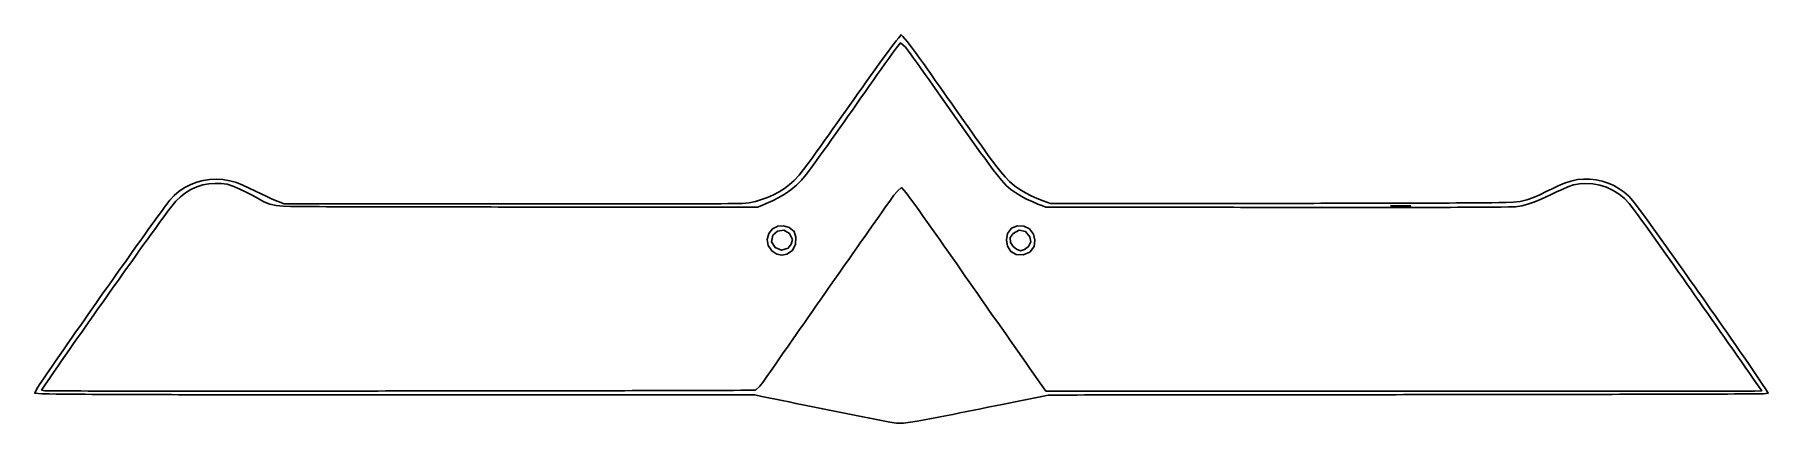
# Model space of a CAD drawing. Extents: x 31 to 1818, y 18 to 419.
import ezdxf

# ---------------------------------------------------------------- set-up
doc = ezdxf.new("R2010")
doc.units = 0
doc.layers.get('0').update_dxf_attribs({"linetype": 'CONTINUOUS'})

msp = doc.modelspace()

# ---------------------------------------------------------------- linework, layer by layer
at = {"color": 7}
for points in [[(919.30215, 18.548558), (912.3549, 19.72629), (905.424975, 21.00948), (898.5021, 22.327852), (891.5838, 23.66652), (884.667675, 25.019468), (877.75365, 26.383298), (870.8415, 27.75594), (863.930925, 29.136143), (857.022, 30.522915), (850.11405, 31.915732), (843.206625, 33.314227), (836.3004, 34.717875), (829.396425, 36.12621), (822.49245, 37.539532), (815.46675, 38.980245), (808.439925, 40.421175), (801.41385, 41.861955), (794.38695, 43.302907), (787.36035, 44.743807), (780.334275, 46.184587), (773.30775, 47.625457), (765.877125, 47.626957), (758.4468, 47.628457), (751.01655, 47.629957), (743.585895, 47.631457), (736.155825, 47.632957), (728.725927, 47.634457), (721.295197, 47.635957), (713.865067, 47.637457), (706.434773, 47.638957), (699.004657, 47.640457), (691.57398, 47.641957), (684.143235, 47.643457), (676.712985, 47.644957), (669.283057, 47.646457), (661.852522, 47.647957), (654.421605, 47.649457), (646.991168, 47.650957), (639.561023, 47.652457), (632.13048, 47.653957), (624.699848, 47.655457), (617.268773, 47.656957), (609.838687, 47.658457), (602.408378, 47.659957), (594.977603, 47.661457), (587.547645, 47.662957), (580.11672, 47.664457), (572.68629, 47.665957), (565.255395, 47.667457), (557.82546, 47.668957), (550.394572, 47.670457), (542.964427, 47.671957), (535.533742, 47.673457), (528.102952, 47.674957), (520.672545, 47.676457), (513.241567, 47.677957), (505.811422, 47.679457), (498.3804, 47.680957), (490.950382, 47.682457), (483.51963, 47.683957), (476.08884, 47.685457), (468.658755, 47.686957), (461.228902, 47.688457), (453.798157, 47.689957), (446.367472, 47.691457), (438.947437, 47.692957), (431.527575, 47.694457), (424.107052, 47.695957), (416.686237, 47.698207), (409.265752, 47.700457), (401.844915, 47.702707), (394.425007, 47.704957), (387.004492, 47.707957), (379.583842, 47.710957), (372.16392, 47.713957), (364.743052, 47.716957), (357.322995, 47.720707), (349.90311, 47.724457), (342.48333, 47.728207), (335.062852, 47.732707), (327.642847, 47.737207), (320.222535, 47.742457), (312.803107, 47.747707), (305.38287, 47.752957), (297.963412, 47.758957), (290.543692, 47.764957), (283.123732, 47.771707), (275.703555, 47.778457), (268.283272, 47.785957), (260.863252, 47.793907), (253.443255, 47.802307), (246.022717, 47.811232), (238.602765, 47.820757), (231.182767, 47.830807), (223.762507, 47.841532), (216.342435, 47.852932), (208.922377, 47.865082), (201.502027, 47.877982), (194.081482, 47.891707), (186.66168, 47.906407), (179.241097, 47.922082), (171.820672, 47.938807), (164.400742, 47.956732), (156.98127, 47.976007), (149.561265, 47.996707), (142.14174, 48.018982), (134.721105, 48.043057), (127.30035, 48.069157), (119.879685, 48.097582), (112.459207, 48.128632), (105.038767, 48.162757), (97.61853, 48.200482), (90.19851, 48.242407), (82.778872, 48.289507), (75.358972, 48.343057), (67.939646, 48.404932), (60.52026, 48.477907), (53.100745, 48.56685), (45.681739, 48.681292), (38.26375, 48.846097), (30.871381, 49.30629), (33.198041, 53.908335), (35.999658, 58.28814), (40.057184, 64.321657), (44.144053, 70.33494), (48.249964, 76.335607), (52.369878, 82.327612), (56.499629, 88.31148), (60.637703, 94.289227), (64.783282, 100.26252), (68.935087, 106.231552), (73.0927, 112.197217), (77.254597, 118.158442), (81.421267, 124.116765), (85.592347, 130.072312), (89.767582, 136.025182), (93.946845, 141.975532), (98.12937, 147.922507), (102.316005, 153.86742), (106.506487, 159.80994), (110.700555, 165.74961), (114.898312, 171.686407), (119.10003, 177.620437), (123.305752, 183.551355), (127.516522, 189.48003), (131.731545, 195.404595), (135.95175, 201.325297), (140.178, 207.241927), (144.41127, 213.153885), (148.652677, 219.05988), (152.904255, 224.958495), (157.169347, 230.847427), (161.453655, 236.721945), (165.770925, 242.572672), (170.17041, 248.361315), (174.758355, 253.37061), (179.972587, 257.725147), (185.663842, 261.437145), (191.722147, 264.516262), (198.063427, 266.960085), (204.618465, 268.74957), (211.325347, 269.846085), (218.111917, 270.18741), (224.886615, 269.688907), (231.951, 268.44273), (238.84485, 266.469052), (245.513497, 263.824942), (252.038025, 260.836905), (258.493282, 257.704687), (264.244215, 254.914635), (270.025312, 252.18963), (275.841742, 249.539445), (281.731875, 247.057312), (288.177135, 244.68204), (295.559835, 244.67904), (302.942782, 244.67604), (310.32621, 244.67304), (317.709405, 244.67004), (325.091797, 244.66704), (332.474572, 244.66404), (339.858075, 244.66104), (347.24079, 244.65804), (354.623685, 244.65504), (362.007195, 244.65204), (369.389355, 244.64904), (376.77165, 244.64604), (384.154897, 244.64304), (391.537582, 244.64004), (398.9205, 244.63704), (406.303552, 244.63404), (413.68563, 244.63104), (421.068165, 244.62804), (428.451082, 244.62504), (435.833737, 244.62204), (443.216767, 244.61904), (450.59967, 244.61604), (457.98258, 244.61304), (465.365347, 244.61004), (472.747432, 244.60704), (480.130357, 244.60404), (487.513005, 244.60104), (494.896057, 244.59804), (502.27854, 244.59504), (509.661315, 244.59204), (517.043955, 244.58904), (524.427135, 244.58604), (531.791347, 244.58304), (539.155455, 244.58004), (546.52029, 244.57779), (553.885035, 244.57554), (561.249435, 244.57329), (568.614465, 244.57104), (575.97987, 244.56879), (583.344052, 244.56729), (590.709465, 244.56579), (598.074345, 244.56429), (605.439765, 244.56354), (612.805237, 244.562887), (620.169855, 244.562647), (627.535147, 244.562895), (634.899367, 244.563645), (642.26475, 244.565145), (649.630065, 244.567395), (656.99415, 244.570395), (664.35873, 244.574895), (671.723437, 244.580145), (679.087732, 244.586895), (686.452215, 244.595745), (693.817552, 244.60692), (701.181667, 244.620945), (708.546817, 244.63857), (715.910737, 244.66092), (723.275452, 244.689645), (730.639942, 244.727145), (738.004477, 244.777695), (745.369402, 244.848945), (752.733825, 244.95801), (760.09545, 245.155672), (767.42715, 245.776702), (773.832825, 247.198627), (780.13605, 249.022987), (786.305025, 251.258197), (792.3057, 253.911667), (798.0999, 256.988707), (803.646825, 260.492415), (808.9008, 264.421215), (813.8145, 268.76907), (818.814825, 274.210027), (823.412925, 279.999082), (827.854875, 285.908677), (832.226175, 291.87087), (836.559075, 297.860422), (840.86955, 303.866865), (845.165475, 309.884137), (849.45105, 315.908077), (853.729725, 321.937192), (858.002925, 327.96936), (862.272825, 334.004632), (866.539575, 340.041442), (870.804825, 346.080472), (875.068425, 352.120432), (879.3888, 358.234792), (883.716375, 364.3434), (888.053325, 370.446686), (892.4001, 376.542331), (896.7591, 382.629166), (901.133475, 388.705371), (905.52765, 394.767122), (909.949425, 400.808195), (914.41545, 406.817149), (918.97125, 412.75694), (921.447075, 415.887691), (923.9229, 419.018443), (925.822875, 417.25694), (930.361425, 411.876099), (934.610325, 406.257313), (938.778675, 400.579355), (942.906225, 394.870357), (947.007225, 389.143533), (951.09075, 383.403376), (955.16115, 377.653867), (959.2212, 371.897642), (963.273, 366.136303), (967.31835, 360.370432), (971.52345, 354.37299), (975.73125, 348.376935), (979.9413, 342.383617), (984.155025, 336.39207), (988.372125, 330.403762), (992.594325, 324.418012), (996.82185, 318.436492), (1001.056425, 312.459592), (1005.299325, 306.48969), (1009.5543, 300.527445), (1013.826, 294.576442), (1018.1223, 288.644017), (1022.46285, 282.744262), (1026.614775, 277.463242), (1031.0679, 272.433195), (1035.850125, 267.71511), (1040.968875, 263.365192), (1046.407875, 259.421812), (1052.127225, 255.897405), (1058.07525, 252.775402), (1064.200725, 250.016557), (1070.4582, 247.571047), (1074.2238, 246.194895), (1077.989325, 244.818742), (1085.324175, 244.827592), (1092.65925, 244.836442), (1099.99485, 244.845292), (1107.330225, 244.854142), (1114.664775, 244.862992), (1121.9997, 244.871842), (1129.3353, 244.880692), (1136.670225, 244.889542), (1144.005225, 244.898392), (1151.3409, 244.907242), (1158.675225, 244.916092), (1166.0097, 244.924942), (1173.345075, 244.933792), (1180.679925, 244.942642), (1188.015, 244.951492), (1195.35015, 244.960342), (1202.6844, 244.969117), (1210.0191, 244.977967), (1217.354175, 244.986817), (1224.68895, 244.995667), (1232.024175, 245.004442), (1239.359175, 245.013292), (1246.69425, 245.022142), (1254.029175, 245.030992), (1261.363425, 245.039842), (1268.6985, 245.048692), (1276.033275, 245.057542), (1283.3685, 245.066392), (1290.703125, 245.075242), (1298.03805, 245.084092), (1305.3729, 245.092942), (1312.7082, 245.101792), (1320.048225, 245.110717), (1327.3872, 245.119942), (1334.7264, 245.129467), (1342.0656, 245.139292), (1349.404575, 245.149492), (1356.744525, 245.160067), (1364.0844, 245.171092), (1371.424125, 245.182492), (1378.764075, 245.194417), (1386.102975, 245.206792), (1393.44195, 245.219767), (1400.780775, 245.233342), (1408.119975, 245.247592), (1415.459925, 245.262592), (1422.798525, 245.278417), (1430.138175, 245.295142), (1437.477, 245.312842), (1444.815675, 245.331667), (1452.1545, 245.351767), (1459.4934, 245.373367), (1466.8329, 245.396617), (1474.17165, 245.421742), (1481.511225, 245.449117), (1488.8502, 245.479117), (1496.19015, 245.512267), (1503.52905, 245.549242), (1510.8684, 245.591092), (1518.207525, 245.639242), (1525.547025, 245.695867), (1532.886975, 245.764717), (1540.22595, 245.85321), (1547.564025, 245.980275), (1554.89685, 246.275212), (1562.0079, 247.218195), (1569.027075, 248.679952), (1575.787725, 251.068567), (1582.317375, 254.038627), (1588.759425, 257.19666), (1594.9965, 260.250585), (1601.287575, 263.191762), (1607.678775, 265.906155), (1614.2463, 268.154407), (1621.034775, 269.598082), (1627.43745, 270.19227), (1633.867725, 270.13257), (1640.2584, 269.420977), (1646.54355, 268.064385), (1652.658225, 266.073735), (1658.535225, 263.465362), (1664.1087, 260.261107), (1669.254375, 256.63785), (1673.923425, 252.423517), (1678.09845, 247.713555), (1682.001675, 242.77548), (1685.787525, 237.746205), (1690.17015, 231.800542), (1694.520975, 225.833265), (1698.853125, 219.85095), (1703.171175, 213.858787), (1707.478125, 207.85962), (1711.776675, 201.853695), (1716.068025, 195.842407), (1720.352625, 189.826957), (1724.632125, 183.806662), (1728.906, 177.78315), (1733.175075, 171.756165), (1737.4398, 165.725587), (1741.700025, 159.692085), (1745.955675, 153.656025), (1750.207125, 147.616942), (1754.4546, 141.574492), (1758.6978, 135.529192), (1762.936725, 129.480517), (1767.17115, 123.428602), (1771.4001, 117.374227), (1775.623875, 111.316072), (1779.84225, 105.253522), (1784.05395, 99.187072), (1788.258675, 93.11493), (1792.45485, 87.036787), (1796.6403, 80.95152), (1800.81225, 74.856712), (1804.965075, 68.749417), (1809.0891, 62.621175), (1812.011175, 58.246177), (1814.93325, 53.871202), (1817.8554, 49.496175), (1812.766275, 48.9018), (1805.3457, 48.78393), (1797.92475, 48.728355), (1790.503725, 48.68448), (1783.0815, 48.646755), (1775.66025, 48.613005), (1768.239075, 48.582105), (1760.8167, 48.553455), (1753.395075, 48.526605), (1745.973375, 48.50118), (1738.551225, 48.47703), (1731.12945, 48.45393), (1723.707, 48.431805), (1716.284775, 48.41058), (1708.8636, 48.390105), (1701.442125, 48.370305), (1694.020875, 48.35118), (1686.599325, 48.332655), (1679.177475, 48.314655), (1671.75585, 48.297255), (1664.3346, 48.280305), (1656.912075, 48.263805), (1649.4903, 48.247755), (1642.068225, 48.232155), (1634.645775, 48.21693), (1627.2234, 48.20208), (1619.801775, 48.187605), (1612.380075, 48.173505), (1604.95875, 48.159705), (1597.537425, 48.14628), (1590.115875, 48.133155), (1582.6935, 48.12033), (1575.2721, 48.107805), (1567.850775, 48.09558), (1560.429225, 48.083655), (1553.007675, 48.07203), (1545.58515, 48.060705), (1538.16375, 48.049605), (1530.742125, 48.038805), (1523.3205, 48.028305), (1515.8982, 48.01803), (1508.47575, 48.008055), (1501.0536, 47.998305), (1493.631525, 47.98878), (1486.210125, 47.979555), (1478.787975, 47.970555), (1471.36605, 47.96178), (1463.9442, 47.953305), (1456.52235, 47.945055), (1449.0999, 47.93703), (1441.67715, 47.92923), (1434.208125, 47.921505), (1426.73895, 47.91378), (1419.27015, 47.906055), (1411.80105, 47.89833), (1404.331725, 47.890605), (1396.8618, 47.88288), (1389.39255, 47.875155), (1381.922925, 47.86743), (1374.4542, 47.859705), (1366.98465, 47.85198), (1359.51525, 47.844255), (1352.046, 47.83653), (1344.5769, 47.828805), (1337.108175, 47.82108), (1329.6387, 47.813355), (1322.169675, 47.80563), (1314.69975, 47.797905), (1307.23095, 47.79018), (1299.7611, 47.782455), (1292.292075, 47.77473), (1284.822225, 47.767005), (1277.352225, 47.75928), (1269.88335, 47.751555), (1262.41365, 47.74383), (1254.9441, 47.736105), (1247.474025, 47.72838), (1240.0041, 47.720655), (1232.534475, 47.71293), (1225.06545, 47.705205), (1217.596275, 47.69748), (1210.1268, 47.689755), (1202.6577, 47.68203), (1195.188075, 47.674305), (1187.718825, 47.66658), (1180.2489, 47.658855), (1172.77965, 47.65113), (1165.31055, 47.643405), (1157.8416, 47.63568), (1150.371825, 47.627955), (1142.902125, 47.62023), (1135.43265, 47.612505), (1127.963925, 47.60478), (1120.494975, 47.597055), (1113.02535, 47.58933), (1105.556325, 47.581605), (1098.087225, 47.57388), (1090.61655, 47.566155), (1083.14715, 47.55843), (1075.67715, 47.550705), (1068.8742, 46.170472), (1062.070275, 44.79003), (1055.267025, 43.409722), (1048.46295, 42.029257), (1041.6591, 40.648845), (1034.85585, 39.268537), (1028.05215, 37.888155), (1020.7791, 36.413055), (1013.506275, 34.939282), (1006.232775, 33.467175), (998.9586, 31.997482), (991.68435, 30.531442), (984.409125, 29.070577), (977.13195, 27.617347), (969.8526, 26.176087), (962.56965, 24.75378), (955.280325, 23.361367), (947.983125, 22.012965), (940.67715, 20.714655), (933.58395, 19.484775), (926.469975, 18.383835), (919.30215, 18.543705), (919.30215, 18.543705)], [(773.751675, 52.568408), (778.388175, 56.607668), (782.0928, 61.64673), (785.6775, 66.770933), (789.8727, 72.812392), (794.07255, 78.851648), (798.275475, 84.888615), (802.48005, 90.922815), (806.687175, 96.956625), (810.8955, 102.988575), (815.1057, 109.020157), (819.3168, 115.050345), (823.52925, 121.079985), (827.7426, 127.10862), (831.9573, 133.13727), (836.172525, 139.164615), (840.38865, 145.191262), (844.605525, 151.217302), (848.823825, 157.243552), (853.042875, 163.26906), (857.26215, 169.29303), (861.48255, 175.316843), (865.70385, 181.340092), (869.9262, 187.3629), (874.149225, 193.384537), (878.37345, 199.40559), (882.59895, 205.425975), (886.826025, 211.445767), (891.0549, 217.464855), (895.285125, 223.481887), (899.518125, 229.49784), (903.754125, 235.511422), (907.99455, 241.521045), (912.24345, 247.52397), (916.53165, 253.500487), (920.086275, 257.835), (924.339975, 261.375487), (929.287725, 255.85053), (933.747525, 249.851775), (938.13195, 243.797745), (942.48315, 237.718867), (946.814625, 231.627308), (951.134025, 225.52701), (955.445325, 219.420412), (959.75085, 213.309262), (964.0515, 207.195577), (968.348625, 201.079485), (972.6432, 194.96139), (976.93605, 188.84118), (981.2271, 182.71995), (985.5162, 176.598465), (989.804175, 170.476252), (994.0917, 164.35254), (998.37825, 158.228678), (1002.66405, 152.1045), (1006.949175, 145.980157), (1011.08565, 140.067802), (1015.22235, 134.15505), (1019.35935, 128.24196), (1023.49605, 122.329252), (1027.63275, 116.416605), (1031.7693, 110.504122), (1035.90615, 104.591227), (1040.04285, 98.678482), (1044.179625, 92.765692), (1048.316625, 86.852565), (1052.453775, 80.93922), (1056.5907, 75.02619), (1060.72725, 69.113767), (1064.86395, 63.20106), (1069.0005, 57.288555), (1073.1375, 51.375457), (1080.516675, 51.375457), (1087.896075, 51.375457), (1095.275625, 51.375457), (1102.65525, 51.375457), (1110.0342, 51.375457), (1117.412625, 51.375457), (1124.79195, 51.375457), (1132.170825, 51.375457), (1139.549925, 51.375457), (1146.9294, 51.375457), (1154.308875, 51.375457), (1161.687825, 51.375457), (1169.06685, 51.375457), (1176.44655, 51.375457), (1183.826175, 51.375457), (1191.205275, 51.375457), (1198.58475, 51.375457), (1205.96355, 51.375457), (1213.342425, 51.375457), (1220.721825, 51.375457), (1228.10085, 51.375457), (1235.4792, 51.375457), (1242.8583, 51.375457), (1250.237175, 51.375457), (1257.61575, 51.375457), (1264.9947, 51.375457), (1272.373875, 51.375457), (1279.75275, 51.375457), (1287.13245, 51.375457), (1294.511775, 51.375457), (1301.890725, 51.375457), (1309.2696, 51.375457), (1316.6487, 51.375457), (1324.028175, 51.375457), (1331.408025, 51.375457), (1338.787725, 51.375457), (1346.1675, 51.375457), (1353.546525, 51.375457), (1360.925025, 51.375457), (1368.303975, 51.375457), (1375.683675, 51.375457), (1383.062925, 51.375457), (1390.442025, 51.375457), (1397.821125, 51.375457), (1405.20075, 51.375457), (1412.579475, 51.375457), (1419.9582, 51.375457), (1427.337075, 51.375457), (1434.71535, 51.375457), (1442.094825, 51.375457), (1449.473625, 51.375525), (1456.853325, 51.375727), (1464.2328, 51.376072), (1471.6122, 51.376552), (1478.990925, 51.377167), (1486.370475, 51.377917), (1493.749575, 51.378667), (1501.128675, 51.379417), (1508.507775, 51.380917), (1515.88635, 51.382417), (1523.2653, 51.383917), (1530.644025, 51.385417), (1538.024025, 51.386917), (1545.4032, 51.389167), (1552.782525, 51.391417), (1560.16215, 51.393667), (1567.54125, 51.395917), (1574.919675, 51.398167), (1582.2996, 51.401167), (1589.67855, 51.404167), (1597.057725, 51.407167), (1604.4366, 51.410167), (1611.816075, 51.413917), (1619.195325, 51.417667), (1626.574125, 51.421417), (1633.953975, 51.425167), (1641.3327, 51.429667), (1648.712475, 51.434167), (1656.092325, 51.438667), (1663.47195, 51.443917), (1670.8512, 51.449167), (1678.230225, 51.454417), (1685.60925, 51.460417), (1692.989025, 51.466417), (1700.367675, 51.473167), (1707.746175, 51.479917), (1715.124825, 51.487417), (1722.504, 51.495217), (1729.883625, 51.503467), (1737.262725, 51.512317), (1744.641825, 51.521767), (1752.02145, 51.531967), (1759.400775, 51.542992), (1766.780025, 51.555067), (1774.159125, 51.568417), (1781.537925, 51.583417), (1788.9165, 51.600742), (1796.2953, 51.621592), (1803.6744, 51.649192), (1811.05215, 51.717292), (1806.834225, 57.894577), (1802.567175, 64.038877), (1798.2918, 70.17687), (1794.0114, 76.31241), (1789.727925, 82.445797), (1785.4425, 88.577017), (1781.154975, 94.707172), (1776.8661, 100.83597), (1772.576175, 106.963282), (1768.284375, 113.090415), (1763.991525, 119.216565), (1759.6977, 125.34159), (1755.402975, 131.46546), (1751.106525, 137.589142), (1746.8088, 143.71224), (1742.510025, 149.83398), (1738.209825, 155.954835), (1733.908275, 162.074257), (1729.6047, 168.19287), (1725.29895, 174.309937), (1720.990125, 180.425745), (1716.67815, 186.538485), (1712.361, 192.647415), (1708.034475, 198.749767), (1703.899725, 204.564007), (1699.761525, 210.376492), (1695.617925, 216.184365), (1691.463975, 221.985435), (1687.2918, 227.774377), (1683.0876, 233.53965), (1678.82085, 239.257717), (1674.4125, 244.868302), (1669.62825, 250.156687), (1664.05215, 254.591925), (1657.808475, 258.489645), (1651.1757, 261.676725), (1644.16485, 263.903415), (1636.904325, 265.100347), (1629.55215, 265.434877), (1623.257325, 265.27662), (1617.066, 264.184425), (1611.137325, 262.067872), (1605.3597, 259.561927), (1599.63525, 256.936267), (1593.92715, 254.273977), (1588.041525, 251.543985), (1582.125825, 248.88012), (1576.1475, 246.361837), (1570.044825, 244.166167), (1563.756525, 242.58615), (1557.333225, 241.687237), (1549.87515, 241.414155), (1542.412425, 241.301797), (1534.9488, 241.227772), (1527.4854, 241.173322), (1520.021775, 241.131172), (1512.55845, 241.097497), (1505.0955, 241.070122), (1497.6318, 241.047622), (1490.1684, 241.029022), (1482.705675, 241.013572), (1475.241975, 241.000747), (1467.779025, 240.990172), (1460.3157, 240.981547), (1452.85185, 240.974797), (1445.388675, 240.969547), (1437.925125, 240.965047), (1430.4609, 240.962047), (1422.99675, 240.959797), (1415.532975, 240.958297), (1408.0701, 240.957975), (1400.60685, 240.958402), (1393.143, 240.959152), (1385.679225, 240.960652), (1378.2159, 240.962902), (1370.7525, 240.965902), (1363.28895, 240.968902), (1355.825325, 240.972652), (1348.36215, 240.977152), (1340.89905, 240.981652), (1333.435575, 240.986902), (1325.971275, 240.992152), (1318.50825, 240.997402), (1311.044625, 241.003402), (1303.610925, 241.009402), (1296.176925, 241.015402), (1288.742475, 241.021402), (1281.30825, 241.027402), (1273.87485, 241.033402), (1266.441075, 241.039402), (1259.00655, 241.045402), (1251.57285, 241.051402), (1244.138925, 241.057402), (1236.705225, 241.063402), (1229.27205, 241.069402), (1221.838725, 241.075402), (1214.404425, 241.081402), (1206.970725, 241.087402), (1199.536725, 241.093402), (1192.10265, 241.099402), (1184.66955, 241.105402), (1177.235925, 241.111402), (1169.802, 241.117402), (1162.368225, 241.123402), (1154.93415, 241.129402), (1147.500225, 241.135402), (1140.066225, 241.141402), (1132.63245, 241.147402), (1125.199275, 241.153402), (1117.765275, 241.159402), (1110.331575, 241.165402), (1102.897425, 241.171402), (1095.46395, 241.177402), (1088.0301, 241.183402), (1080.596325, 241.189402), (1073.1621, 241.195402), (1069.06095, 242.83335), (1064.959725, 244.471297), (1059.09825, 246.9288), (1053.339525, 249.617107), (1047.7206, 252.58761), (1042.292925, 255.892972), (1037.11695, 259.579575), (1032.255825, 263.672145), (1027.40655, 268.892632), (1022.936025, 274.44576), (1018.608225, 280.112092), (1014.353175, 285.833317), (1010.141325, 291.58662), (1005.9579, 297.360217), (1001.793825, 303.148215), (997.644375, 308.94579), (993.5052, 314.751495), (989.374275, 320.5629), (985.250025, 326.378535), (981.130575, 332.198272), (977.01525, 338.02083), (972.90345, 343.845622), (968.79435, 349.672275), (964.686975, 355.501425), (960.7065, 361.15011), (956.7237, 366.795932), (952.736175, 372.439408), (948.742125, 378.07872), (944.738775, 383.711166), (940.72095, 389.332282), (936.677475, 394.935832), (932.585925, 400.503779), (928.376025, 405.983127), (923.41575, 410.626423), (919.162575, 405.357979), (915.129225, 399.900466), (911.1444, 394.406899), (907.19025, 388.89229), (903.2595, 383.36066), (899.349, 377.813923), (895.074825, 371.729151), (890.799825, 365.644822), (886.523775, 359.560882), (882.246375, 353.47737), (877.968525, 347.395807), (873.68895, 341.31528), (869.407275, 335.235825), (865.1226, 329.157277), (860.834925, 323.080927), (856.54395, 317.008275), (852.248025, 310.939372), (847.945125, 304.875187), (843.6324, 298.817302), (839.3058, 292.769355), (834.957225, 286.736542), (830.5713, 280.73079), (826.108875, 274.783605), (821.414475, 269.018407), (816.1563, 263.853555), (810.411, 259.234657), (804.328875, 255.067597), (797.99235, 251.296987), (791.45265, 247.892842), (784.7406, 244.840485), (780.317325, 242.965965), (775.893975, 241.091437), (768.47025, 241.099237), (761.046, 241.107037), (753.62295, 241.114837), (746.198498, 241.122637), (738.775028, 241.130437), (731.351918, 241.138237), (723.927728, 241.146037), (716.504085, 241.153837), (709.080983, 241.161637), (701.657153, 241.169437), (694.233555, 241.177237), (686.809793, 241.185037), (679.386405, 241.192837), (671.96322, 241.200637), (664.539293, 241.208437), (657.115103, 241.216237), (649.690845, 241.224037), (642.266595, 241.231837), (634.842855, 241.239637), (627.418928, 241.247437), (619.99494, 241.255237), (612.57102, 241.263037), (605.14725, 241.270837), (597.72417, 241.278637), (590.299838, 241.286437), (582.875753, 241.294237), (575.45178, 241.302037), (568.028618, 241.309837), (560.604293, 241.317637), (553.18089, 241.325437), (545.75736, 241.333237), (538.33356, 241.341037), (530.910585, 241.348837), (523.527353, 241.356637), (516.144555, 241.364512), (508.76154, 241.372537), (501.37803, 241.380712), (493.995345, 241.389037), (486.612165, 241.397512), (479.229225, 241.406137), (471.846368, 241.414987), (464.463945, 241.424137), (457.08129, 241.433512), (449.698238, 241.443262), (442.315545, 241.453312), (434.932163, 241.463812), (427.54932, 241.474762), (420.166665, 241.486237), (412.784295, 241.498312), (405.401438, 241.511137), (398.01939, 241.524712), (390.637395, 241.539262), (383.254605, 241.554937), (375.872333, 241.571887), (368.489475, 241.590412), (361.107083, 241.610812), (353.72454, 241.633537), (346.341075, 241.659037), (338.958945, 241.688062), (331.576298, 241.721662), (324.193313, 241.761337), (316.810163, 241.809262), (309.427335, 241.869262), (302.045685, 241.94802), (294.663435, 242.06007), (287.28318, 242.247), (279.927135, 242.803267), (273.398385, 244.345395), (267.15477, 246.780457), (261.296678, 250.052302), (255.160958, 253.560862), (248.892773, 256.828312), (242.51442, 259.873905), (236.01318, 262.64706), (229.302135, 264.84348), (223.026863, 265.57881), (216.704085, 265.647135), (210.395603, 265.224652), (204.177135, 264.115845), (197.91297, 262.080667), (191.889255, 259.418655), (186.260865, 256.003605), (181.128383, 251.878695), (176.47005, 247.220902), (172.183725, 242.217517), (168.157673, 237.001545), (163.840463, 231.138195), (159.552533, 225.254355), (155.28102, 219.35709), (151.02165, 213.45168), (146.77143, 207.540135), (142.528163, 201.623227), (138.29079, 195.70203), (134.058803, 189.7776), (129.831285, 183.849952), (125.607315, 177.918757), (121.387515, 171.98559), (117.170483, 166.049025), (112.957403, 160.111117), (108.747465, 154.171012), (104.539793, 148.227652), (100.335173, 142.282222), (96.13383, 136.335067), (91.935458, 130.385647), (87.740333, 124.434187), (83.548313, 118.480185), (79.359608, 112.523505), (75.175073, 106.5648), (70.994669, 100.603177), (66.818663, 94.637872), (62.64872, 88.669657), (58.484809, 82.696102), (54.329794, 76.717597), (50.185274, 70.730137), (46.058034, 64.731157), (41.963486, 58.711005), (38.052135, 52.57854), (41.239635, 51.91434), (48.712667, 51.81336), (56.187526, 51.774435), (63.662811, 51.74736), (71.138103, 51.72651), (78.612855, 51.709635), (86.088098, 51.69561), (93.562658, 51.68376), (101.03754, 51.673635), (108.512025, 51.664935), (115.987343, 51.657435), (123.462683, 51.650685), (130.937093, 51.645435), (138.411113, 51.640935), (145.88613, 51.637185), (153.360638, 51.633435), (160.83507, 51.630435), (168.309998, 51.628185), (175.784378, 51.626685), (183.258758, 51.625185), (190.733813, 51.624435), (198.208823, 51.624007), (205.683968, 51.62397), (213.158933, 51.624292), (220.63401, 51.624967), (228.10878, 51.625717), (235.583258, 51.627217), (243.057825, 51.628717), (250.533165, 51.630967), (258.007703, 51.633217), (265.482585, 51.635467), (272.956635, 51.638467), (280.431285, 51.641467), (287.90559, 51.644467), (295.379918, 51.648217), (302.854688, 51.651967), (310.329098, 51.655717), (317.803605, 51.659467), (325.278608, 51.663967), (332.753295, 51.668467), (340.22799, 51.672967), (347.702925, 51.678217), (355.177103, 51.683467), (362.651723, 51.688717), (370.126695, 51.693967), (377.600663, 51.699967), (385.0755, 51.705967), (392.550615, 51.711967), (400.025273, 51.717967), (407.499615, 51.724717), (414.974573, 51.731467), (422.449763, 51.738217), (429.924525, 51.745717), (437.398958, 51.753217), (444.873773, 51.760717), (452.348355, 51.768442), (459.823628, 51.776317), (467.298143, 51.784417), (474.771968, 51.792742), (482.246453, 51.801292), (489.720548, 51.809992), (497.194433, 51.818917), (504.66933, 51.828067), (512.144003, 51.837442), (519.618188, 51.847042), (527.092388, 51.856867), (534.567698, 51.866917), (542.042595, 51.877267), (549.517538, 51.887842), (556.991715, 51.898642), (564.465825, 51.909742), (571.94034, 51.921142), (579.415298, 51.932767), (586.890128, 51.944692), (594.364658, 51.956917), (601.838745, 51.969517), (609.312953, 51.982417), (616.788, 51.995692), (624.26307, 52.009417), (631.737488, 52.023517), (639.211718, 52.038067), (646.68618, 52.053067), (654.16005, 52.068517), (661.634805, 52.084567), (669.108773, 52.101217), (676.583985, 52.118467), (684.058058, 52.136467), (691.532333, 52.155217), (699.007328, 52.174942), (706.482368, 52.195642), (713.957063, 52.217542), (721.43154, 52.240867), (728.90673, 52.265917), (736.381155, 52.293142), (743.855535, 52.323217), (751.3305, 52.357267), (758.805075, 52.397467), (766.27995, 52.449517), (773.751675, 52.569645), (773.751675, 52.569645)], [(1051.001325, 197.554583), (1055.307675, 200.623335), (1057.539675, 205.372095), (1056.7113, 210.565448), (1052.319375, 216.022778), (1045.54095, 217.40718), (1039.48155, 213.923857), (1036.5354, 209.799315), (1036.59015, 204.852232), (1039.535775, 200.724585), (1043.038725, 197.881732), (1047.1773, 196.171282), (1051.001475, 197.554582), (1051.00155, 197.554582)]]:
    msp.add_lwpolyline(points, dxfattribs=at)
for points in [[(1449.36465, 242.436165), (1442.489175, 242.52261), (1435.613475, 242.522603), (1428.73965, 242.436165), (1428.943425, 242.248635), (1433.9982, 242.212635), (1439.05215, 242.20446), (1444.106325, 242.212635), (1449.1608, 242.248635), (1449.36465, 242.436165)], [(796.030125, 192.724132), (790.5666, 196.176855), (787.00935, 201.58011), (785.89275, 207.951368), (787.54785, 214.195027), (791.418, 218.814143), (796.834125, 221.463923), (802.8564, 221.860988), (808.63815, 220.11072), (813.658575, 216.258015), (815.562375, 210.231653), (815.26335, 203.063843), (812.11545, 196.671683), (806.142525, 192.782408), (801.08985, 191.71866), (796.030125, 192.723908)], [(807.4761, 198.960315), (810.6873, 203.027107), (812.05215, 208.024972), (808.781325, 213.94599), (802.96155, 217.496618), (796.692, 216.323235), (791.7192, 212.315078), (790.45335, 205.427295), (794.19735, 199.46091), (800.760825, 196.865048), (807.4761, 198.960315)], [(1042.575675, 192.339982), (1036.892325, 195.486345), (1033.533975, 201.074318), (1032.564525, 207.554813), (1033.77735, 214.092518), (1037.732925, 219.395093), (1043.819625, 222.003435), (1050.425925, 221.777693), (1056.30315, 218.771288), (1060.328475, 213.533483), (1061.898525, 207.10923), (1060.98105, 200.549903), (1056.590025, 194.842703), (1049.850675, 192.11853), (1042.575675, 192.339983)]]:
    msp.add_lwpolyline(points, close=True, dxfattribs=at)

doc.saveas('drawing.dxf')
